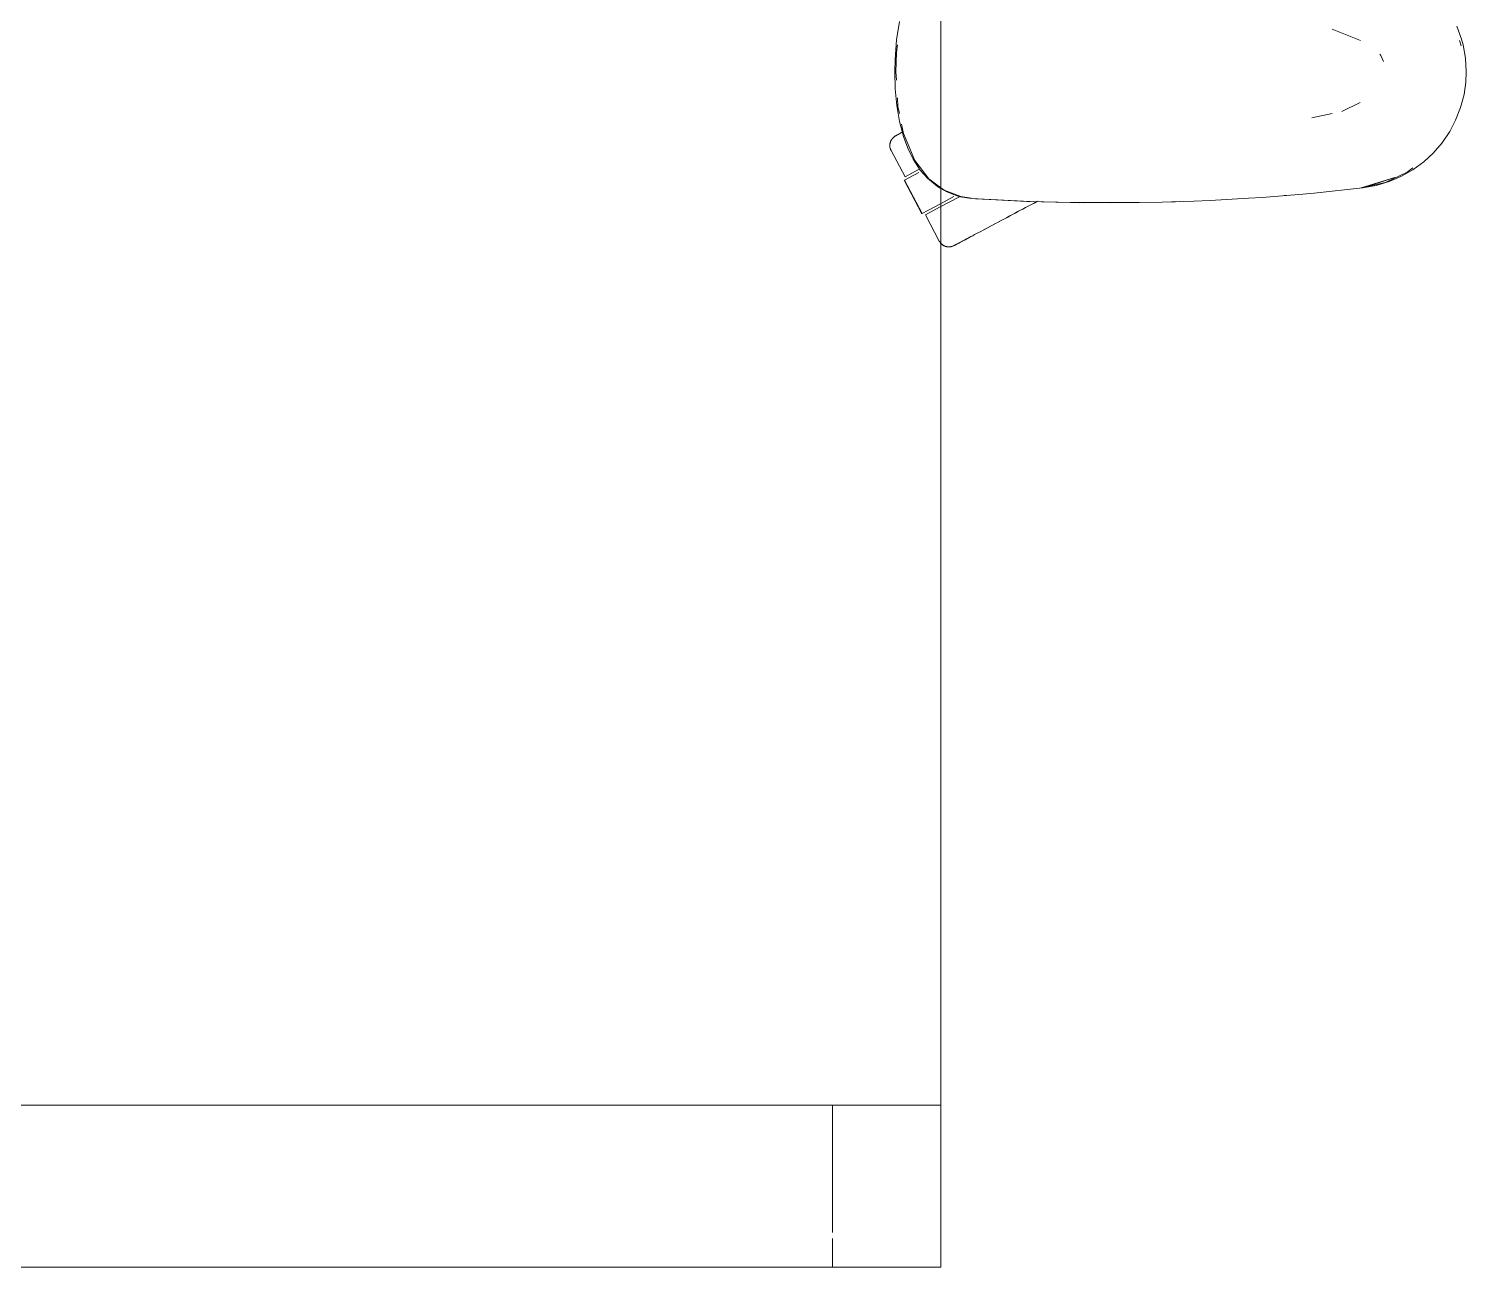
# Model space of a CAD drawing. Header units: millimetres. Extents: x 155927 to 317870, y -36033 to 97293.
# Drawn here: x 186806 to 187338, y 30008 to 30466 of the extents above; entities that cross this region are included whole.
import ezdxf

# ---------------------------------------------------------------- set-up
doc = ezdxf.new("R2010")
doc.units = ezdxf.units.MM
doc.header["$MEASUREMENT"] = 0
doc.layers.add('G-IMPT', color=8, linetype='CONTINUOUS', lineweight=9)
doc.layers.add('I-FURN', color=8, linetype='CONTINUOUS', lineweight=9)

msp = doc.modelspace()

# ---------------------------------------------------------------- linework, layer by layer
at = {"layer": 'G-IMPT'}
for p, q in [((187128.01, 30468.93), (187126.89, 30462.17)), ((187287.98, 30466.06), (187298.4, 30461.92)), ((187334.11, 30467.23), (187335.82, 30462.46)), ((187336.38, 30460.33), (187335.82, 30462.46)), ((187126.32, 30454.85), (187126.89, 30462.17)), ((187126.83, 30457.51), (187126.6, 30450.34)), ((187126.83, 30457.51), (187127.23, 30460.29)), ((187335.03, 30461.97), (187335.64, 30459.99)), ((187337.26, 30455.38), (187336.38, 30460.33)), ((187126.32, 30454.85), (187126.23, 30450.34)), ((187305.93, 30456.39), (187305.63, 30456.84)), ((187306.94, 30454.17), (187305.93, 30456.39)), ((187337.56, 30450.34), (187337.26, 30455.38)), ((187126.23, 30450.34), (187126.41, 30444.01)), ((187126.79, 30447.23), (187126.6, 30450.34)), ((187336.74, 30441.98), (187337.39, 30446.5)), ((187337.56, 30450.34), (187337.39, 30446.5)), ((187126.98, 30437.86), (187126.41, 30444.01)), ((187336.74, 30441.98), (187335.48, 30437.12)), ((187126.98, 30437.86), (187127.97, 30431.92)), ((187127.39, 30437.52), (187127.19, 30440.72)), ((187127.93, 30434.86), (187127.39, 30437.52)), ((187298.31, 30438.97), (187291.53, 30435.7)), ((187333.64, 30432.4), (187335.48, 30437.12)), ((187129.4, 30426.44), (187127.97, 30431.92)), ((187129.43, 30427.56), (187128.72, 30431.02)), ((187280.48, 30433.36), (187287.91, 30434.93)), ((187331.46, 30428.24), (187333.64, 30432.4)), ((187129.4, 30426.44), (187130.99, 30422.11)), ((187129.43, 30427.56), (187131.76, 30421.93)), ((187331.46, 30428.24), (187328.62, 30424.07)), ((187132.97, 30418.03), (187130.99, 30422.11)), ((187133.6, 30417.54), (187131.76, 30421.93)), ((187321.87, 30417.07), (187325.3, 30420.24)), ((187328.62, 30424.07), (187325.3, 30420.24)), ((187132.97, 30418.03), (187135.63, 30413.99)), ((187138.81, 30410.75), (187133.6, 30417.54)), ((187317.82, 30414.77), (187315.71, 30413.17)), ((187321.87, 30417.07), (187317.78, 30414.08)), ((187135.63, 30413.99), (187138.3, 30410.95)), ((187142.04, 30407.87), (187138.3, 30410.95)), ((187143.23, 30407.48), (187138.81, 30410.75)), ((187298.68, 30407.39), (187311.14, 30411.22)), ((187307.65, 30409.44), (187299.25, 30407.52)), ((187311.14, 30411.22), (187302, 30408.31)), ((187309.1, 30409.75), (187304.24, 30408.29)), ((187307.65, 30409.44), (187315.71, 30413.17)), ((187313.34, 30411.56), (187309.1, 30409.75)), ((187313.34, 30411.56), (187317.78, 30414.08)), ((187143.23, 30407.19), (187142.04, 30407.87)), ((187144.44, 30406.58), (187143.23, 30407.48)), ((187145.47, 30405.91), (187143.23, 30407.19)), ((187150.63, 30404.17), (187144.44, 30406.58)), ((187145.47, 30405.91), (187149.11, 30404.52)), ((187150.46, 30404.15), (187149.11, 30404.52)), ((187150.46, 30404.15), (187152.85, 30403.71)), ((187150.63, 30404.17), (187154.48, 30403.59)), ((187262.08, 30403.89), (187256.99, 30403.57)), ((187262.08, 30403.89), (187277.14, 30405.14)), ((187270.27, 30404.54), (187271.94, 30404.71)), ((187277.14, 30405.14), (187281.27, 30405.49)), ((187281.27, 30405.49), (187299.19, 30407.39)), ((187298.68, 30407.39), (187302, 30408.31)), ((187299.19, 30407.39), (187304.24, 30408.29)), ((187154.5, 30403.46), (187152.85, 30403.71)), ((187175.07, 30402.41), (187154.5, 30403.46)), ((187176.28, 30402.37), (187154.5, 30403.46)), ((187154.5, 30403.46), (187156.1, 30403.34)), ((187176.28, 30402.37), (187156.1, 30403.34)), ((187196.47, 30401.9), (187175.07, 30402.41)), ((187186.64, 30402.07), (187175.07, 30402.41)), ((187175.07, 30402.41), (187176.28, 30402.37)), ((187196.47, 30401.9), (187176.28, 30402.37)), ((187216.65, 30401.95), (187186.64, 30402.07)), ((187196.47, 30401.9), (187186.64, 30402.07)), ((187186.64, 30402.07), (187205.86, 30401.86)), ((187194.43, 30401.92), (187192.52, 30401.99)), ((187196.47, 30401.94), (187194.43, 30401.92)), ((187216.65, 30401.95), (187196.47, 30401.9)), ((187216.65, 30401.95), (187205.86, 30401.86)), ((187216.65, 30401.95), (187225.07, 30402.11)), ((187236.83, 30402.5), (187225.07, 30402.11)), ((187230.01, 30402.25), (187228.51, 30402.24)), ((187231.94, 30402.36), (187230.01, 30402.25)), ((187236.83, 30402.5), (187242.85, 30402.76)), ((187256.99, 30403.57), (187242.85, 30402.76))]:
    msp.add_line(p, q, dxfattribs=at)
at = {"layer": 'I-FURN'}
for p, q in [((187143.23, 30008.14), (187143.23, 31408.14)), ((187143.23, 31408.14), (187143.23, 30008.14)), ((187124.82, 30424.93), (187124.9, 30425.08)), ((187124.9, 30425.08), (187124.98, 30425.21)), ((187124.98, 30425.21), (187125.07, 30425.35)), ((187125.07, 30425.35), (187125.16, 30425.48)), ((187125.16, 30425.48), (187125.26, 30425.61)), ((187125.26, 30425.61), (187125.36, 30425.73)), ((187125.36, 30425.73), (187125.47, 30425.85)), ((187125.47, 30425.85), (187125.58, 30425.97)), ((187125.58, 30425.97), (187125.7, 30426.08)), ((187125.7, 30426.08), (187125.82, 30426.19)), ((187125.82, 30426.19), (187125.94, 30426.29)), ((187125.94, 30426.29), (187126.07, 30426.38)), ((187126.07, 30426.38), (187126.21, 30426.48)), ((187126.21, 30426.48), (187126.34, 30426.56)), ((187126.34, 30426.56), (187126.48, 30426.64)), ((187126.48, 30426.64), (187126.52, 30426.66)), ((187126.52, 30426.66), (187126.54, 30426.67)), ((187126.53, 30426.66), (187126.52, 30426.66)), ((187126.57, 30426.69), (187126.53, 30426.66)), ((187126.54, 30426.67), (187126.6, 30426.7)), ((187126.65, 30426.73), (187126.57, 30426.69)), ((187126.6, 30426.7), (187126.7, 30426.76)), ((187126.77, 30426.8), (187126.65, 30426.73)), ((187126.7, 30426.76), (187126.84, 30426.83)), ((187126.94, 30426.88), (187126.77, 30426.8)), ((187126.84, 30426.83), (187127.02, 30426.93)), ((187127.14, 30426.99), (187126.94, 30426.88)), ((187127.02, 30426.93), (187127.24, 30427.04)), ((187127.38, 30427.12), (187127.14, 30426.99)), ((187127.24, 30427.04), (187127.5, 30427.18)), ((187127.66, 30427.26), (187127.38, 30427.12)), ((187127.5, 30427.18), (187127.8, 30427.34)), ((187127.97, 30427.43), (187127.66, 30427.26)), ((187127.8, 30427.34), (187128.13, 30427.52)), ((187128.33, 30427.62), (187127.97, 30427.43)), ((187128.13, 30427.52), (187128.51, 30427.72)), ((187128.72, 30427.83), (187128.33, 30427.62)), ((187128.51, 30427.72), (187128.92, 30427.93)), ((187129.15, 30428.06), (187128.72, 30427.83)), ((187124.38, 30423.07), (187124.39, 30423.23)), ((187124.39, 30422.91), (187124.38, 30423.07)), ((187124.39, 30423.39), (187124.41, 30423.55)), ((187124.39, 30423.23), (187124.39, 30423.39)), ((187124.4, 30422.75), (187124.39, 30422.91)), ((187124.42, 30422.59), (187124.4, 30422.75)), ((187124.41, 30423.55), (187124.43, 30423.71)), ((187124.44, 30422.43), (187124.42, 30422.59)), ((187124.43, 30423.71), (187124.46, 30423.87)), ((187124.47, 30422.27), (187124.44, 30422.43)), ((187124.46, 30423.87), (187124.49, 30424.03)), ((187124.51, 30422.11), (187124.47, 30422.27)), ((187124.49, 30424.03), (187124.53, 30424.18)), ((187124.55, 30421.96), (187124.51, 30422.11)), ((187124.53, 30424.18), (187124.58, 30424.34)), ((187124.6, 30421.8), (187124.55, 30421.96)), ((187124.58, 30424.34), (187124.63, 30424.49)), ((187124.65, 30421.65), (187124.6, 30421.8)), ((187124.63, 30424.49), (187124.69, 30424.64)), ((187124.72, 30421.5), (187124.65, 30421.65)), ((187124.69, 30424.64), (187124.75, 30424.79)), ((187124.78, 30421.35), (187124.72, 30421.5)), ((187124.75, 30424.79), (187124.82, 30424.93)), ((187124.86, 30421.21), (187124.78, 30421.35)), ((187124.86, 30421.21), (187130.01, 30411.53)), ((187129.65, 30410.2), (187136.22, 30397.84)), ((187129.82, 30410.29), (187135.11, 30413.11)), ((187136.39, 30397.93), (187129.82, 30410.29)), ((187130.01, 30411.53), (187135.2, 30414.29)), ((187142.8, 30400.21), (187150.18, 30404.13)), ((187148.11, 30404.16), (187143.09, 30401.49)), ((187143.09, 30401.49), (187136.39, 30397.93)), ((187137.52, 30397.4), (187142.8, 30400.21)), ((187171.52, 30398.49), (187170.52, 30397.95)), ((187170.98, 30398.2), (187171.98, 30398.73)), ((187172.52, 30399.02), (187171.52, 30398.49)), ((187171.98, 30398.73), (187172.98, 30399.27)), ((187173.53, 30399.56), (187172.52, 30399.02)), ((187172.98, 30399.27), (187173.99, 30399.8)), ((187174.53, 30400.09), (187173.53, 30399.56)), ((187173.99, 30399.8), (187174.99, 30400.34)), ((187175.53, 30400.62), (187174.53, 30400.09)), ((187174.99, 30400.34), (187175.99, 30400.87)), ((187176.53, 30401.15), (187175.53, 30400.62)), ((187175.99, 30400.87), (187176.99, 30401.4)), ((187177.53, 30401.68), (187176.53, 30401.15)), ((187176.99, 30401.4), (187177.98, 30401.93)), ((187178.51, 30402.21), (187177.53, 30401.68)), ((187177.98, 30401.93), (187178.97, 30402.45)), ((187137.52, 30397.4), (187142.67, 30387.71)), ((187161.89, 30393.37), (187161, 30392.9)), ((187161.41, 30393.11), (187162.3, 30393.59)), ((187162.79, 30393.85), (187161.89, 30393.37)), ((187162.3, 30393.59), (187163.22, 30394.07)), ((187163.72, 30394.34), (187162.79, 30393.85)), ((187163.22, 30394.07), (187164.15, 30394.57)), ((187164.65, 30394.84), (187163.72, 30394.34)), ((187164.15, 30394.57), (187165.09, 30395.07)), ((187165.61, 30395.34), (187164.65, 30394.84)), ((187165.09, 30395.07), (187166.05, 30395.58)), ((187166.57, 30395.86), (187165.61, 30395.34)), ((187166.05, 30395.58), (187167.02, 30396.09)), ((187167.54, 30396.37), (187166.57, 30395.86)), ((187167.02, 30396.09), (187168, 30396.61)), ((187168.53, 30396.9), (187167.54, 30396.37)), ((187168, 30396.61), (187168.98, 30397.14)), ((187169.52, 30397.42), (187168.53, 30396.9)), ((187168.98, 30397.14), (187169.98, 30397.67)), ((187170.52, 30397.95), (187169.52, 30397.42)), ((187169.98, 30397.67), (187170.98, 30398.2)), ((187150.96, 30387.56), (187151.44, 30387.81)), ((187151.72, 30387.96), (187151.21, 30387.69)), ((187151.44, 30387.81), (187151.96, 30388.09)), ((187152.25, 30388.24), (187151.72, 30387.96)), ((187151.96, 30388.09), (187152.51, 30388.38)), ((187152.82, 30388.55), (187152.25, 30388.24)), ((187152.51, 30388.38), (187153.09, 30388.69)), ((187153.09, 30388.69), (187153.71, 30389.02)), ((187153.71, 30389.02), (187154.36, 30389.36)), ((187154.36, 30389.36), (187155.03, 30389.72)), ((187155.03, 30389.72), (187155.74, 30390.1)), ((187155.74, 30390.1), (187156.48, 30390.49)), ((187156.48, 30390.49), (187157.24, 30390.9)), ((187157.24, 30390.9), (187158.03, 30391.31)), ((187158.03, 30391.31), (187158.84, 30391.75)), ((187158.84, 30391.75), (187159.67, 30392.19)), ((187160.13, 30392.43), (187159.29, 30391.98)), ((187159.67, 30392.19), (187160.53, 30392.65)), ((187161, 30392.9), (187160.13, 30392.43)), ((187160.53, 30392.65), (187161.41, 30393.11)), ((187142.69, 30387.67), (187142.67, 30387.71)), ((187142.77, 30387.53), (187142.69, 30387.67)), ((187142.85, 30387.4), (187142.77, 30387.53)), ((187142.94, 30387.26), (187142.85, 30387.4)), ((187143.04, 30387.14), (187142.94, 30387.26)), ((187143.14, 30387.01), (187143.04, 30387.14)), ((187143.25, 30386.89), (187143.14, 30387.01)), ((187143.36, 30386.77), (187143.25, 30386.89)), ((187143.47, 30386.66), (187143.36, 30386.77)), ((187143.59, 30386.55), (187143.47, 30386.66)), ((187143.72, 30386.45), (187143.59, 30386.55)), ((187143.85, 30386.35), (187143.72, 30386.45)), ((187143.98, 30386.26), (187143.85, 30386.35)), ((187144.11, 30386.17), (187143.98, 30386.26)), ((187144.25, 30386.09), (187144.11, 30386.17)), ((187144.4, 30386.01), (187144.25, 30386.09)), ((187144.54, 30385.94), (187144.4, 30386.01)), ((187144.69, 30385.88), (187144.54, 30385.94)), ((187144.84, 30385.82), (187144.69, 30385.88)), ((187144.99, 30385.77), (187144.84, 30385.82)), ((187145.15, 30385.72), (187144.99, 30385.77)), ((187145.3, 30385.68), (187145.15, 30385.72)), ((187145.46, 30385.65), (187145.3, 30385.68)), ((187145.62, 30385.62), (187145.46, 30385.65)), ((187145.78, 30385.6), (187145.62, 30385.62)), ((187145.94, 30385.58), (187145.78, 30385.6)), ((187146.1, 30385.58), (187145.94, 30385.58)), ((187146.26, 30385.57), (187146.1, 30385.58)), ((187146.42, 30385.58), (187146.26, 30385.57)), ((187146.58, 30385.59), (187146.42, 30385.58)), ((187146.74, 30385.61), (187146.58, 30385.59)), ((187146.9, 30385.63), (187146.74, 30385.61)), ((187147.06, 30385.66), (187146.9, 30385.63)), ((187147.22, 30385.7), (187147.06, 30385.66)), ((187147.37, 30385.74), (187147.22, 30385.7)), ((187147.53, 30385.79), (187147.37, 30385.74)), ((187147.68, 30385.84), (187147.53, 30385.79)), ((187147.83, 30385.91), (187147.68, 30385.84)), ((187147.97, 30385.97), (187147.83, 30385.91)), ((187148.12, 30386.05), (187147.97, 30385.97)), ((187148.17, 30386.07), (187148.12, 30386.05)), ((187148.12, 30386.05), (187148.14, 30386.06)), ((187148.12, 30386.05), (187148.12, 30386.05)), ((187148.14, 30386.06), (187148.2, 30386.09)), ((187148.25, 30386.11), (187148.17, 30386.07)), ((187148.2, 30386.09), (187148.3, 30386.14)), ((187148.37, 30386.18), (187148.25, 30386.11)), ((187148.3, 30386.14), (187148.44, 30386.22)), ((187148.53, 30386.27), (187148.37, 30386.18)), ((187148.44, 30386.22), (187148.62, 30386.31)), ((187148.73, 30386.37), (187148.53, 30386.27)), ((187148.62, 30386.31), (187148.84, 30386.43)), ((187148.97, 30386.5), (187148.73, 30386.37)), ((187148.84, 30386.43), (187149.1, 30386.57)), ((187149.25, 30386.65), (187148.97, 30386.5)), ((187149.1, 30386.57), (187149.39, 30386.72)), ((187149.57, 30386.82), (187149.25, 30386.65)), ((187149.39, 30386.72), (187149.73, 30386.9)), ((187149.93, 30387.01), (187149.57, 30386.82)), ((187149.73, 30386.9), (187150.1, 30387.1)), ((187150.32, 30387.22), (187149.93, 30387.01)), ((187150.1, 30387.1), (187150.51, 30387.32)), ((187150.75, 30387.44), (187150.32, 30387.22)), ((187150.51, 30387.32), (187150.96, 30387.56)), ((187151.21, 30387.69), (187150.75, 30387.44)), ((187103.23, 30068.14), (185583.23, 30068.14)), ((186708.23, 30068.14), (187143.23, 30068.14)), ((187143.23, 30068.14), (187103.23, 30068.14)), ((187103.23, 30068.14), (187103.23, 30021.04)), ((187103.23, 30068.14), (187103.23, 30021.04)), ((187143.23, 30008.14), (187143.23, 30068.14)), ((187143.23, 30068.14), (187143.23, 30008.14)), ((187103.23, 30018.72), (187103.23, 30008.14)), ((187103.23, 30018.72), (187103.23, 30008.14)), ((185583.23, 30008.14), (187103.23, 30008.14)), ((186343.23, 30008.14), (187143.23, 30008.14)), ((187143.23, 30008.14), (186343.23, 30008.14)), ((187143.23, 30008.14), (186708.23, 30008.14)), ((187103.23, 30008.14), (187143.23, 30008.14))]:
    msp.add_line(p, q, dxfattribs=at)

doc.saveas('drawing.dxf')
